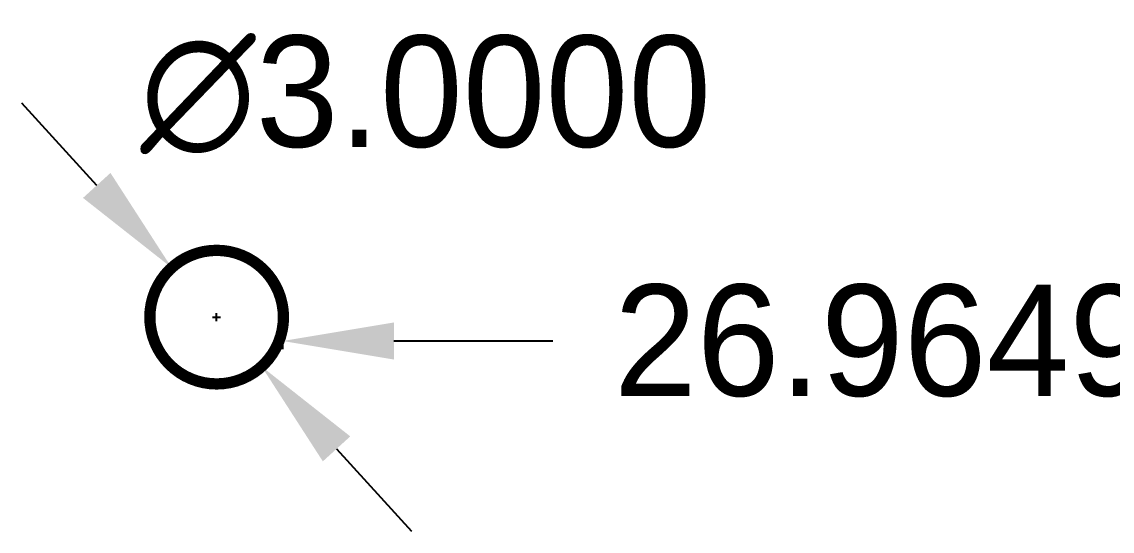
# Model space of a CAD drawing. Extents: x 43 to 178, y 42 to 123.
# Drawn here: x 85.84 to 110.33, y 68.85 to 80.29 of the extents above; entities that cross this region are included whole.
import ezdxf

# ---------------------------------------------------------------- set-up
doc = ezdxf.new("R2010")
doc.units = 0
doc.header["$MEASUREMENT"] = 0
doc.layers.get('Defpoints').update_dxf_attribs({"linetype": 'CONTINUOUS'})
doc.layers.add('BOTTOMOVERLAY', color=54, linetype='CONTINUOUS')
doc.layers.add('GstarcadFastView0123456789ABCDEFGHIJKLMNOPQRSTUVWXYZDimLayer', color=7, linetype='CONTINUOUS')
doc.dimstyles.get("Standard").update_dxf_attribs({"dimtxt": 0.18, "dimasz": 0.18, "dimexe": 0.18, "dimexo": 0.0625, "dimgap": 0.09, "dimtad": 0, "dimtih": 1, "dimtoh": 1, "dimdec": 4, "dimzin": 0, "dimdsep": 46, "dimtxsty": 'STANDARD', "dimcen": 0.09, "dimadec": 0, "dimazin": 0, "dimtfac": 1, "dimtdec": 4, "dimtofl": 0, "dimtmove": 0, "dimatfit": 3, "dimfxl": 1, "dimtolj": 1, "dimtzin": 0, "dimarcsym": 0})

# ---------------------------------------------------------------- blocks, each defined once
blk = doc.blocks.new('*D4')
at = {"layer": 'Defpoints', "color": 0, "linetype": 'Continuous'}
for p in [(91.702, 73.724), (118.667, 73.724), (118.667, 73.122)]:
    blk.add_point(p, dxfattribs=at)
at = {"layer": 'GstarcadFastView0123456789ABCDEFGHIJKLMNOPQRSTUVWXYZDimLayer', "color": 1, "linetype": 'Continuous', "lineweight": -3}
for p, q in [((91.702, 73.661), (91.702, 72.942)), ((118.667, 73.661), (118.667, 72.942)), ((94.202, 73.122), (97.773, 73.122)), ((116.167, 73.122), (112.596, 73.122))]:
    blk.add_line(p, q, dxfattribs=at)
at = {"layer": 'GstarcadFastView0123456789ABCDEFGHIJKLMNOPQRSTUVWXYZDimLayer', "color": 1, "linetype": 'Continuous'}
for points in [[(94.202, 73.538), (94.202, 72.705), (91.702, 73.122)], [(116.167, 72.705), (116.167, 73.538), (118.667, 73.122)]]:
    blk.add_solid(points, dxfattribs=at)
at = {"layer": 'GstarcadFastView0123456789ABCDEFGHIJKLMNOPQRSTUVWXYZDimLayer', "color": 1, "linetype": 'Continuous', "insert": (105.185, 73.122), "char_height": 2.5, "attachment_point": 5}
blk.add_mtext('\\A1;26.9649', dxfattribs=at)
blk = doc.blocks.new('*D5')
at = {"layer": 'Defpoints', "color": 0, "linetype": 'Continuous'}
for p in [(89.21, 74.767), (91.23, 72.549)]:
    blk.add_point(p, dxfattribs=at)
at = {"layer": 'GstarcadFastView0123456789ABCDEFGHIJKLMNOPQRSTUVWXYZDimLayer', "color": 1, "linetype": 'Continuous', "lineweight": -3}
for p, q in [((87.528, 76.616), (85.845, 78.465)), ((92.913, 70.7), (94.596, 68.851))]:
    blk.add_line(p, q, dxfattribs=at)
at = {"layer": 'GstarcadFastView0123456789ABCDEFGHIJKLMNOPQRSTUVWXYZDimLayer', "color": 1, "linetype": 'Continuous'}
for p, q in [((90.22, 73.568), (90.22, 73.748)), ((90.13, 73.658), (90.31, 73.658))]:
    blk.add_line(p, q, dxfattribs=at)
for points in [[(87.219, 76.335), (87.836, 76.896), (89.21, 74.767)], [(93.221, 70.98), (92.605, 70.419), (91.23, 72.549)]]:
    blk.add_solid(points, dxfattribs=at)
at = {"layer": 'GstarcadFastView0123456789ABCDEFGHIJKLMNOPQRSTUVWXYZDimLayer', "color": 1, "linetype": 'Continuous', "insert": (94.917, 78.649), "char_height": 2.5, "attachment_point": 5}
blk.add_mtext('\\A1;∅3.0000', dxfattribs=at)

msp = doc.modelspace()

# ---------------------------------------------------------------- linework, layer by layer
at = {"layer": 'BOTTOMOVERLAY'}
for points, const_width in [([(91.7202, 73.6578, 1), (88.720201, 73.6578, 1)], 0.254), ([(88.656701, 73.6578, 1), (88.783701, 73.6578, 1)], 0.127), ([(91.6567, 73.6578, 1), (91.7837, 73.6578, 1)], 0.127)]:
    msp.add_lwpolyline(points, format="xyb", close=True, dxfattribs=dict(at, const_width=const_width))

# ---------------------------------------------------------------- dimensions: what is measured, and where the dimension line sits
at = {"layer": 'GstarcadFastView0123456789ABCDEFGHIJKLMNOPQRSTUVWXYZDimLayer', "linetype": 'Continuous'}
dim = msp.add_diameter_dim_2p(p1=(91.229926, 72.548542), p2=(89.210475, 74.767058), dimstyle='Standard', override={"dimtxt": 2.5, "dimasz": 2.5, "dimdec": 4, "dimlfac": 1, "dimclrd": 1, "dimclre": 1, "dimclrt": 1, "dimtmove": 2, "dimlwd": -3, "dimlwe": -3}, dxfattribs=at)
dim.commit()
dim.dimension.update_dxf_attribs({"geometry": '*D5', "text_midpoint": (94.916941, 78.648993), "dimtype": 163})
dim = msp.add_linear_dim(base=(118.667343, 73.121596), p1=(91.702468, 73.723833), p2=(118.667343, 73.723833), dimstyle='Standard', override={"dimtxt": 2.5, "dimasz": 2.5, "dimdec": 4, "dimlfac": 1, "dimclrd": 1, "dimclre": 1, "dimclrt": 1, "dimtmove": 2, "dimlwd": -3, "dimlwe": -3}, dxfattribs=at)
dim.commit()
dim.dimension.update_dxf_attribs({"geometry": '*D4', "text_midpoint": (105.184906, 73.121596)})

doc.saveas('drawing.dxf')
